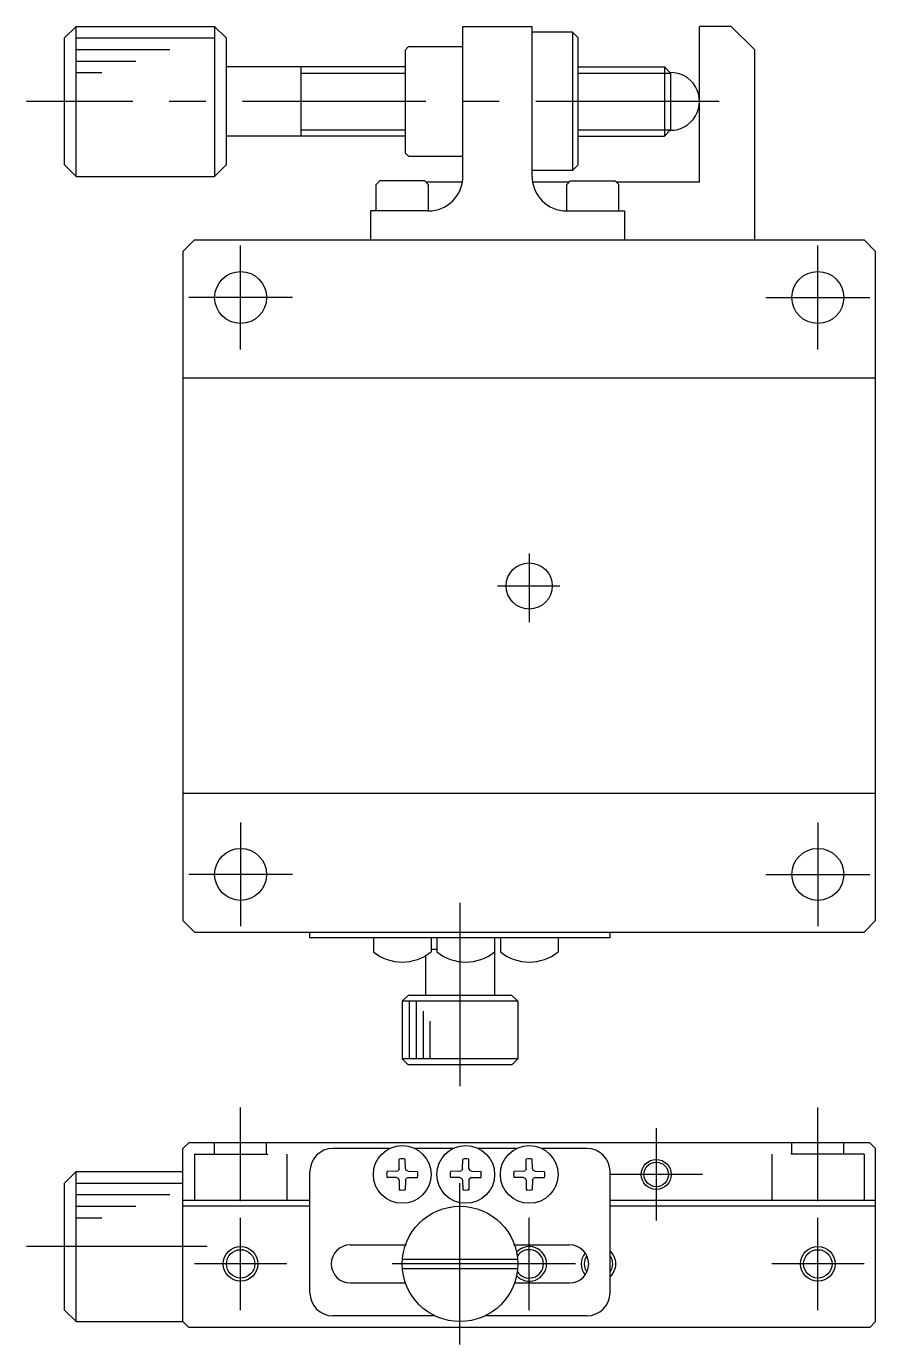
# Model space of a CAD drawing. Extents: x -2 to 217, y -8 to 259.
# Drawn here: x 69.1 to 142.7, y 144.6 to 258.9 of the extents above; entities that cross this region are included whole.
import ezdxf

# ---------------------------------------------------------------- set-up
doc = ezdxf.new("R2010")
doc.units = 0
doc.header["$LTSCALE"] = 0.5
doc.linetypes.add('CENTER', pattern=[50.8, 31.75, -6.35, 6.35, -6.35])
doc.linetypes.add('DASHED', pattern=[19.05, 12.7, -6.35])
for name, color, linetype in [('MSM_CENTER', 1, 'CENTER'), ('MSM_CONTINUOUS', 7, 'CONTINUOUS'), ('MSM_DASHED', 4, 'DASHED'), ('MSM_NARROW', 5, 'CONTINUOUS')]:
    doc.layers.add(name, color=color, linetype=linetype)

msp = doc.modelspace()

# ---------------------------------------------------------------- linework, layer by layer
at = {"layer": 'MSM_CENTER'}
for p, q in [((129.14, 252.37), (69.13, 252.37)), ((87.69, 230.87), (87.69, 239.87)), ((137.69, 230.87), (137.69, 239.87)), ((92.19, 235.37), (83.19, 235.37)), ((133.19, 235.37), (142.19, 235.37)), ((112.69, 213.19), (112.69, 207.24)), ((109.94, 210.37), (115.34, 210.37)), ((87.69, 189.87), (87.69, 180.87)), ((137.69, 189.87), (137.69, 180.87)), ((92.19, 185.37), (83.19, 185.37)), ((133.19, 185.37), (142.19, 185.37)), ((106.69, 182.9), (106.69, 165)), ((87.69, 157.05), (87.69, 165.17)), ((137.69, 157.05), (137.69, 165.17)), ((123.69, 163.36), (123.69, 155.36)), ((127.69, 159.36), (119.69, 159.36)), ((106.69, 144.61), (106.69, 158.61)), ((87.69, 147.61), (87.69, 155.61)), ((112.69, 147.61), (112.69, 155.61)), ((137.69, 147.61), (137.69, 155.61)), ((84.78, 153.11), (69.13, 153.11)), ((91.69, 151.61), (83.69, 151.61)), ((116.69, 151.61), (99.69, 151.61)), ((141.69, 151.61), (133.69, 151.61))]:
    msp.add_line(p, q, dxfattribs=at)
at = {"layer": 'MSM_CONTINUOUS'}
for p, q in [((72.44, 257.87), (73.44, 258.87)), ((73.44, 245.87), (73.44, 258.87)), ((73.44, 258.87), (85.44, 258.87)), ((85.44, 258.87), (85.44, 245.87)), ((86.44, 257.87), (85.44, 258.87)), ((106.94, 245.87), (106.94, 258.87)), ((106.94, 258.87), (112.94, 258.87)), ((112.94, 245.87), (112.94, 258.87)), ((116.44, 258.37), (112.94, 258.37)), ((116.44, 258.37), (116.44, 246.37)), ((116.94, 257.87), (116.44, 258.37)), ((127.44, 245.37), (127.44, 258.87)), ((130.19, 258.87), (127.44, 258.87)), ((130.19, 258.87), (132.19, 256.87)), ((72.44, 246.87), (72.44, 257.87)), ((86.44, 257.87), (86.44, 246.87)), ((101.94, 256.82), (102.24, 257.12)), ((102.24, 257.12), (106.94, 257.12)), ((116.94, 246.87), (116.94, 257.87)), ((101.94, 256.82), (101.94, 247.92)), ((132.19, 256.87), (132.19, 240.37)), ((101.94, 255.37), (86.44, 255.37)), ((92.94, 249.37), (92.94, 255.37)), ((116.94, 255.37), (124.4, 255.37)), ((124.4, 255.37), (124.4, 249.37)), ((124.94, 254.83), (124.4, 255.37)), ((124.94, 254.83), (124.94, 249.91)), ((101.94, 249.37), (86.44, 249.37)), ((116.94, 249.37), (124.4, 249.37)), ((124.4, 249.37), (124.94, 249.91)), ((72.44, 246.87), (73.44, 245.87)), ((86.44, 246.87), (85.44, 245.87)), ((101.94, 247.92), (102.24, 247.62)), ((102.24, 247.62), (106.94, 247.62)), ((116.94, 246.87), (116.44, 246.37)), ((73.44, 245.87), (85.44, 245.87)), ((116.44, 246.37), (112.94, 246.37)), ((99.44, 245.17), (99.74, 245.47)), ((99.44, 242.87), (99.44, 245.17)), ((103.64, 245.47), (99.74, 245.47)), ((103.94, 245.17), (103.64, 245.47)), ((106.9, 245.37), (103.74, 245.37)), ((103.94, 245.17), (103.94, 242.87)), ((116.14, 245.37), (112.99, 245.37)), ((116.24, 245.47), (115.94, 245.17)), ((115.94, 242.87), (115.94, 245.17)), ((116.24, 245.47), (120.14, 245.47)), ((120.44, 245.17), (120.14, 245.47)), ((127.44, 245.37), (120.24, 245.37)), ((120.44, 242.87), (120.44, 245.17)), ((103.94, 242.87), (98.94, 242.87)), ((98.94, 242.87), (98.94, 240.37)), ((115.94, 242.87), (120.94, 242.87)), ((120.94, 242.87), (120.94, 240.37)), ((82.69, 239.37), (83.69, 240.37)), ((83.69, 240.37), (141.69, 240.37)), ((141.69, 240.37), (142.69, 239.37)), ((82.69, 239.37), (82.69, 181.37)), ((142.69, 181.37), (142.69, 239.37)), ((142.69, 228.37), (82.69, 228.37)), ((142.69, 192.37), (82.69, 192.37)), ((82.69, 181.37), (83.69, 180.37)), ((142.69, 181.37), (141.69, 180.37)), ((83.69, 180.37), (141.69, 180.37)), ((93.69, 179.87), (93.69, 180.37)), ((119.69, 179.87), (93.69, 179.87)), ((99.19, 179.87), (99.19, 178.65)), ((104.19, 179.87), (104.19, 178.65)), ((104.69, 179.87), (104.69, 178.65)), ((109.69, 179.87), (109.69, 178.65)), ((109.69, 179.87), (109.69, 174.87)), ((110.19, 179.87), (110.19, 178.65)), ((115.19, 179.87), (115.19, 178.65)), ((119.69, 179.87), (119.69, 180.37)), ((103.69, 178.31), (103.69, 174.87)), ((104.69, 178.87), (104.19, 178.87)), ((102.19, 174.87), (101.69, 174.37)), ((111.19, 174.87), (102.19, 174.87)), ((111.69, 174.37), (111.19, 174.87)), ((111.69, 174.37), (101.69, 174.37)), ((101.69, 174.37), (101.69, 169.37)), ((111.69, 174.37), (111.69, 169.37)), ((111.69, 169.37), (101.69, 169.37)), ((101.69, 169.37), (102.19, 168.87)), ((111.19, 168.87), (111.69, 169.37)), ((111.19, 168.87), (102.19, 168.87)), ((83.19, 162.11), (82.69, 161.61)), ((82.69, 146.61), (82.69, 161.61)), ((142.19, 162.11), (83.19, 162.11)), ((100.6, 161.61), (95.69, 161.61)), ((106.1, 161.61), (102.78, 161.61)), ((111.6, 161.61), (108.28, 161.61)), ((117.69, 161.61), (113.78, 161.61)), ((142.19, 162.11), (142.69, 161.61)), ((142.69, 146.61), (142.69, 161.61)), ((101.42, 159.84), (101.43, 160.69)), ((101.97, 159.84), (101.95, 160.69)), ((106.92, 159.84), (106.93, 160.69)), ((107.47, 159.84), (107.45, 160.69)), ((112.42, 159.84), (112.43, 160.69)), ((112.97, 159.84), (112.95, 160.69)), ((72.44, 158.61), (73.44, 159.61)), ((73.44, 159.61), (82.69, 159.61)), ((73.44, 146.61), (73.44, 159.61)), ((93.69, 149.11), (93.69, 159.61)), ((101.19, 159.64), (100.37, 159.62)), ((101.19, 159.09), (100.37, 159.1)), ((101.19, 159.64), (101.36, 159.71)), ((101.19, 159.09), (101.36, 159.01)), ((101.42, 159.84), (101.36, 159.71)), ((101.42, 158.88), (101.36, 159.01)), ((101.42, 158.88), (101.43, 158.04)), ((101.97, 158.88), (101.95, 158.04)), ((101.97, 159.84), (102.03, 159.71)), ((101.97, 158.88), (102.03, 159.01)), ((102.19, 159.64), (102.03, 159.71)), ((102.19, 159.09), (102.03, 159.01)), ((102.19, 159.64), (103.02, 159.62)), ((102.19, 159.09), (103.02, 159.1)), ((106.69, 159.64), (105.87, 159.62)), ((106.69, 159.09), (105.87, 159.1)), ((106.69, 159.64), (106.86, 159.71)), ((106.69, 159.09), (106.86, 159.01)), ((106.92, 159.84), (106.86, 159.71)), ((106.92, 158.88), (106.86, 159.01)), ((106.92, 158.88), (106.93, 158.04)), ((107.47, 158.88), (107.45, 158.04)), ((107.47, 159.84), (107.53, 159.71)), ((107.47, 158.88), (107.53, 159.01)), ((107.69, 159.64), (107.53, 159.71)), ((107.69, 159.09), (107.53, 159.01)), ((107.69, 159.64), (108.52, 159.62)), ((107.69, 159.09), (108.52, 159.1)), ((112.19, 159.64), (111.37, 159.62)), ((112.19, 159.09), (111.37, 159.1)), ((112.19, 159.64), (112.36, 159.71)), ((112.19, 159.09), (112.36, 159.01)), ((112.42, 159.84), (112.36, 159.71)), ((112.42, 158.88), (112.36, 159.01)), ((112.42, 158.88), (112.43, 158.04)), ((112.97, 158.88), (112.95, 158.04)), ((112.97, 159.84), (113.03, 159.71)), ((112.97, 158.88), (113.03, 159.01)), ((113.19, 159.64), (113.03, 159.71)), ((113.19, 159.09), (113.03, 159.01)), ((113.19, 159.64), (114.02, 159.62)), ((113.19, 159.09), (114.02, 159.1)), ((119.69, 149.11), (119.69, 159.61)), ((72.44, 147.61), (72.44, 158.61)), ((93.69, 157.11), (82.69, 157.11)), ((93.69, 156.61), (82.69, 156.61)), ((142.69, 157.11), (119.69, 157.11)), ((142.69, 156.61), (119.69, 156.61)), ((97.19, 153.26), (102.05, 153.26)), ((111.34, 153.26), (116.19, 153.26)), ((101.71, 152.01), (111.68, 152.01)), ((101.71, 151.21), (111.68, 151.21)), ((97.19, 149.96), (101.91, 149.96)), ((111.48, 149.96), (116.19, 149.96)), ((72.44, 147.61), (73.44, 146.61)), ((73.44, 146.61), (82.69, 146.61)), ((82.69, 146.61), (83.19, 146.11)), ((104.51, 147.11), (95.69, 147.11)), ((117.69, 147.11), (108.87, 147.11)), ((142.19, 146.11), (142.69, 146.61)), ((142.19, 146.11), (83.19, 146.11))]:
    msp.add_line(p, q, dxfattribs=at)
for centre, radius in [((87.69, 235.37), 2.25), ((137.69, 235.37), 2.25), ((112.69, 210.37), 2), ((87.69, 185.37), 2.25), ((137.69, 185.37), 2.25), ((101.69, 159.36), 2.5), ((107.19, 159.36), 2.5), ((112.69, 159.36), 2.5), ((123.69, 159.36), 1.06), ((106.69, 151.61), 5), ((87.69, 151.61), 1.23), ((137.69, 151.61), 1.23)]:
    msp.add_circle(centre, radius, dxfattribs=at)
for centre, radius, start, end in [((124.94, 252.37), 2.5, 269.0567, 90.9433), ((103.94, 245.87), 3, 270, 0), ((115.94, 245.87), 3, 180, 270), ((101.69, 181.77), 4, 231.3178, 308.6822), ((107.19, 181.77), 4, 231.3178, 308.6822), ((112.69, 181.77), 4, 231.3178, 308.6822), ((95.69, 159.61), 2, 90, 180), ((117.69, 159.61), 2, 0, 90), ((101.69, 159.36), 1.35, 78.8959, 101.1041), ((107.19, 159.36), 1.35, 78.8959, 101.1041), ((112.69, 159.36), 1.35, 78.8959, 101.1041), ((101.69, 159.36), 1.35, 168.8959, 191.1041), ((101.69, 159.36), 1.35, 348.8959, 11.1041), ((107.19, 159.36), 1.35, 168.8959, 191.1041), ((107.19, 159.36), 1.35, 348.8959, 11.1041), ((112.69, 159.36), 1.35, 168.8959, 191.1041), ((112.69, 159.36), 1.35, 348.8959, 11.1041), ((101.69, 159.36), 1.35, 258.8959, 281.1041), ((107.19, 159.36), 1.35, 258.8959, 281.1041), ((112.69, 159.36), 1.35, 258.8959, 281.1041), ((97.19, 151.61), 1.65, 90, 270), ((116.19, 151.61), 1.65, 270, 90), ((112.69, 151.61), 1.23, 212.0032, 147.9968), ((118.69, 151.61), 1.23, 145.0558, 214.9442), ((118.69, 151.61), 1.23, 324.4234, 35.5766), ((95.69, 149.11), 2, 180, 270), ((117.69, 149.11), 2, 270, 0)]:
    msp.add_arc(centre, radius, start, end, dxfattribs=at)
at = {"layer": 'MSM_DASHED'}
for p, q in [((83.69, 161.11), (91.69, 161.11)), ((83.69, 161.11), (83.69, 157.11)), ((85.44, 161.11), (85.44, 162.11)), ((89.94, 161.11), (89.94, 162.11)), ((91.69, 161.11), (91.69, 157.11)), ((141.69, 161.11), (133.69, 161.11)), ((133.69, 161.11), (133.69, 157.11)), ((135.44, 161.11), (135.44, 162.11)), ((139.94, 161.11), (139.94, 162.11)), ((141.69, 161.11), (141.69, 157.11))]:
    msp.add_line(p, q, dxfattribs=at)
at = {"layer": 'MSM_NARROW'}
for p, q in [((73.44, 257.87), (85.44, 257.87)), ((73.44, 256.87), (81.56, 256.87)), ((73.44, 255.87), (78.61, 255.87)), ((73.44, 254.87), (75.68, 254.87)), ((92.94, 254.83), (101.94, 254.83)), ((116.94, 254.83), (124.94, 254.83)), ((92.94, 249.91), (101.94, 249.91)), ((116.94, 249.91), (124.94, 249.91)), ((102.29, 174.37), (102.29, 169.37)), ((102.89, 174.37), (102.89, 169.37)), ((103.49, 173.51), (103.49, 169.37)), ((104.09, 172.64), (104.09, 169.37)), ((73.44, 158.61), (82.69, 158.61)), ((73.44, 157.61), (81.56, 157.61)), ((73.44, 156.61), (78.61, 156.61)), ((73.44, 155.61), (75.68, 155.61))]:
    msp.add_line(p, q, dxfattribs=at)
for centre, radius in [((123.69, 159.36), 1.3), ((87.69, 151.61), 1.5), ((137.69, 151.61), 1.5)]:
    msp.add_circle(centre, radius, dxfattribs=at)
for centre, start, end in [((112.69, 151.61), 222.5989, 137.4011), ((118.69, 151.61), 140.3838, 219.6162), ((118.69, 151.61), 311.8103, 48.1897)]:
    msp.add_arc(centre, 1.5, start, end, dxfattribs=at)

doc.saveas('drawing.dxf')
